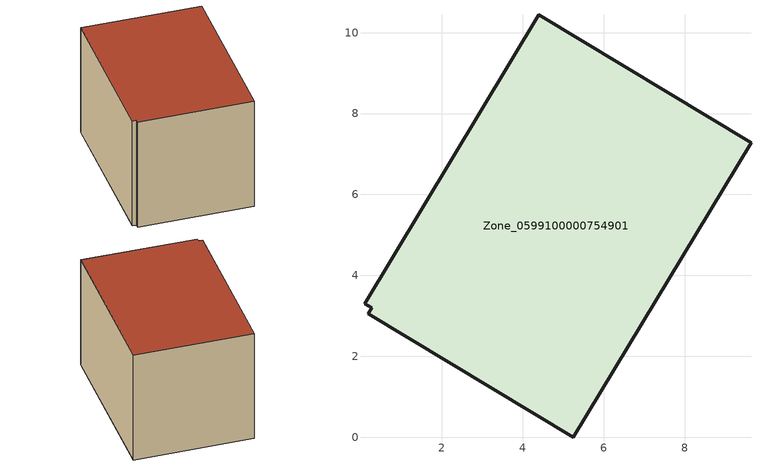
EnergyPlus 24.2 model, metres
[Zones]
Zone_0599100000754901
 floor ground (C_G): 9.64,7.28 5.24,0 0.18,3.05 0.26,3.2 0.08,3.3 4.39,10.44 z0
 wall outside (C_F): 9.64,7.28 4.39,10.44 0.08,3.3 0.26,3.2 0.18,3.05 5.24,0 9.64,7.28 z0:6.15
 roof outside (C_R): 5.24,0 9.64,7.28 4.39,10.44 0.08,3.3 0.26,3.2 0.18,3.05 z6.15
[BUILDING]
Pand.0599100000754901: North Axis=0; Terrain=City; Loads Convergence Tolerance Value=0.04; Temperature Convergence Tolerance Value=0.4; Solar Distribution=FullExterior; Maximum Number of Warmup Days=25; Minimum Number of Warmup Days=1
[Site:Location]
Rotterdam.The.Hague.AP_ZH_NLD Design_Conditions: Latitude=51.96; Longitude=4.45; Time Zone=1; Elevation=-4.5
[SITE:GROUNDTEMPERATURE:BUILDINGSURFACE]
18, 18, 18, 18, 18, 18, 18, 18, 18, 18, 18, 18
[MATERIAL] Thermal Absorptance=0.9; Solar Absorptance=0.7; Visible Absorptance=0.7
Name | Roughness | Thickness | Conductivity | Density | Specific Heat
G.TI.1946-1964 | MediumSmooth | 0.15 | 1 | 540 | 1210
F.TI.1946-1964 | Rough | 0.3 | 0.857143 | 1920 | 840
R.TI.1946-1964 | MediumRough | 0.2 | 0.277778 | 1500 | 1000
[CONSTRUCTION]
C_G: G.TI.1946-1964
C_F: F.TI.1946-1964
C_R: R.TI.1946-1964
[ZONE]
Zone_0599100000754901: Type=1; Multiplier=1; Ceiling Height=Autocalculate; Volume=Autocalculate; Floor Area=autocalculate; Part of Total Floor Area=Yes
[ZONEINFILTRATION:DESIGNFLOWRATE]
Infil_Zone_0599100000754901: Zone or ZoneList or Space or SpaceList=Zone_0599100000754901; Schedule=AlwaysOn; Design Flow Rate Calculation Method=Flow/Area; Flow Rate per Floor Area=0.003; Constant Term Coefficient=1; Temperature Term Coefficient=0; Velocity Term Coefficient=0; Velocity Squared Term Coefficient=0
[HVACTEMPLATE:ZONE:IDEALLOADSAIRSYSTEM]
Zone_0599100000754901: Maximum Heating Supply Air Temperature=50; Minimum Cooling Supply Air Temperature=13; Maximum Heating Supply Air Humidity Ratio=0.0156; Minimum Cooling Supply Air Humidity Ratio=0.0077; Heating Limit=NoLimit; Cooling Limit=NoLimit; Dehumidification Control Type=ConstantSensibleHeatRatio; Cooling Sensible Heat Ratio=0.7; Dehumidification Setpoint=60; Humidification Control Type=None; Humidification Setpoint=30; Outdoor Air Method=None; Outdoor Air Flow Rate per Person=0.00944; Outdoor Air Flow Rate per Zone Floor Area=0; Outdoor Air Flow Rate per Zone=0; Demand Controlled Ventilation Type=None; Outdoor Air Economizer Type=NoEconomizer; Heat Recovery Type=None; Sensible Heat Recovery Effectiveness=0.7; Latent Heat Recovery Effectiveness=0.65
[ZONECONTROL:THERMOSTAT]
ThermostatControl_Zone_0599100000754901: Zone or ZoneList=Zone_0599100000754901; Control Type Schedule=DualSetpointControlType; Control 1=Thermostat_Zone_0599100000754901; Temperature Difference Between Cutout And Setpoint=0
[THERMOSTATSETPOINT:DUALSETPOINT]
Thermostat_Zone_0599100000754901: Heating Setpoint Temperature Schedule=HeatingSetpoint_Zone_0599100000754901; Cooling Setpoint Temperature Schedule=CoolingSetpoint_Zone_0599100000754901
[SCHEDULE:COMPACT]
HeatingSetpoint_Zone_0599100000754901: Through: 12/31, For: AllDays, Until: 24:00, 21
CoolingSetpoint_Zone_0599100000754901: Through: 12/31, For: AllDays, Until: 24:00, 24
DualSetpointControlType: Through: 12/31, For: AllDays, Until: 24:00, 4
AlwaysOn: Through: 12/31, For: AllDays, Until: 24:00, 1
